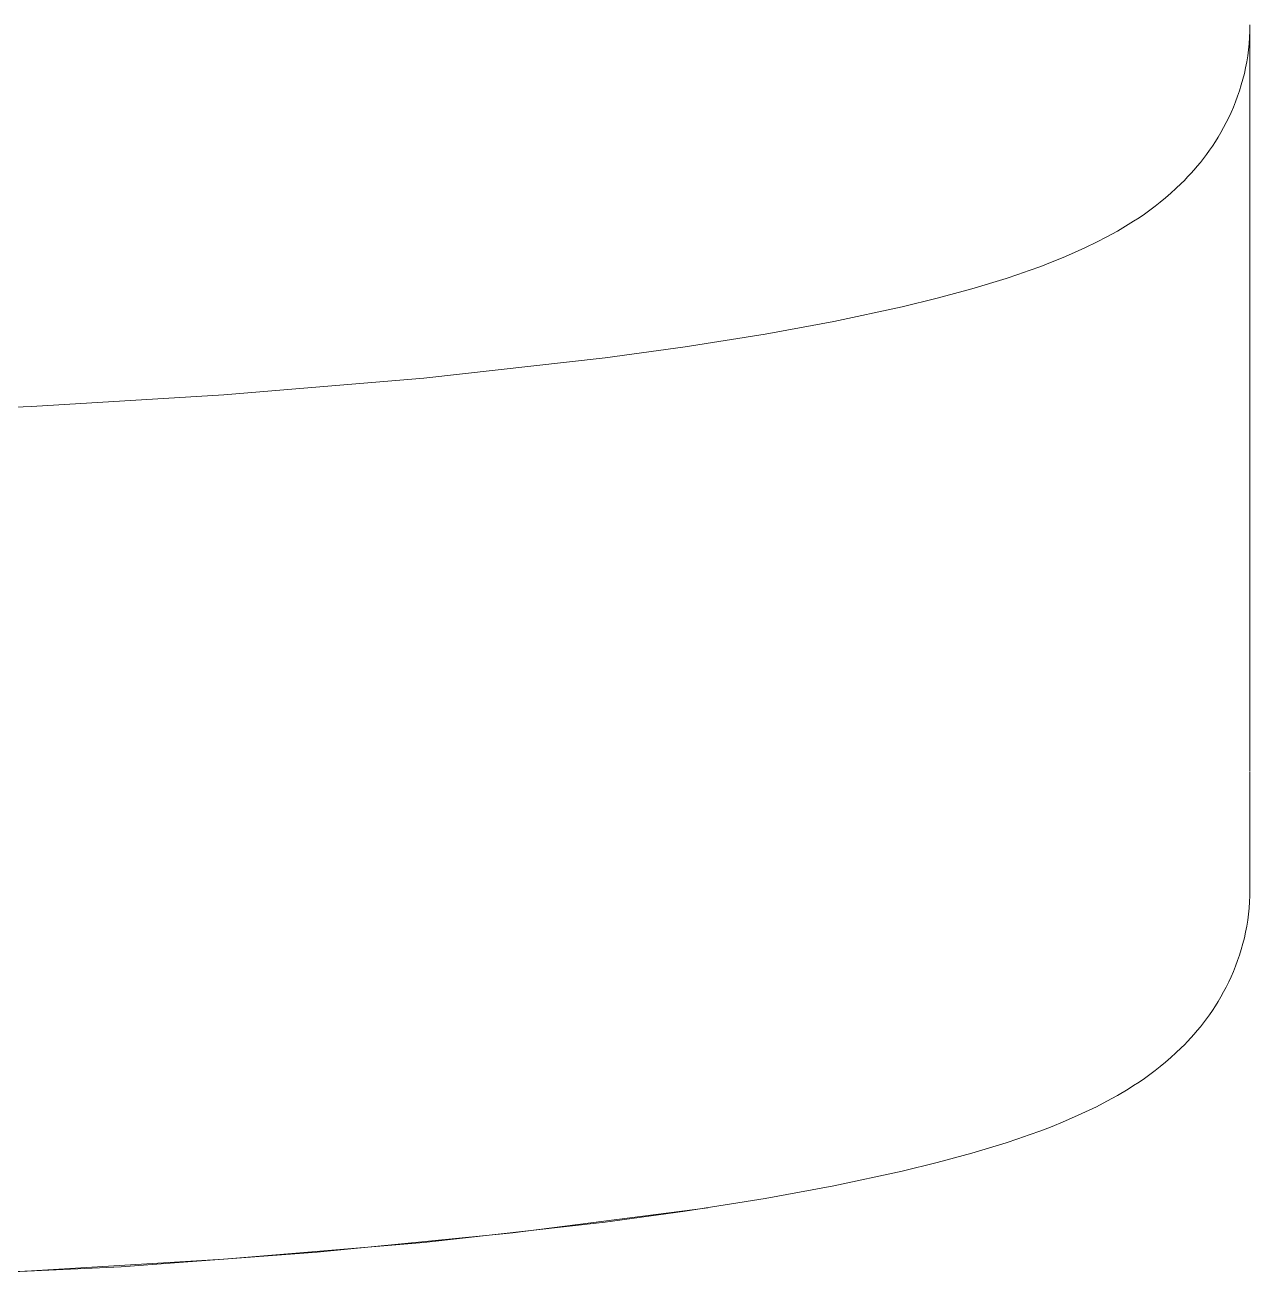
# Model space of a CAD drawing. Header units: millimetres. Extents: x -67 to 4862, y -244 to 3199.
# Drawn here: x 1305 to 1318.32, y 2664.34 to 2677.95 of the extents above; entities that cross this region are included whole.
import ezdxf

# ---------------------------------------------------------------- set-up
doc = ezdxf.new("R2010")
doc.units = ezdxf.units.MM
doc.layers.add('ZANO_R', color=7, linetype='Continuous', lineweight=0)

msp = doc.modelspace()

# ---------------------------------------------------------------- linework, layer by layer
at = {"layer": 'ZANO_R'}
for p, q in [((1318.324, 2677.95), (1318.323, 2677.881)), ((1318.324, 2669.832), (1318.324, 2677.95)), ((1318.32, 2677.814), (1318.315, 2677.746)), ((1318.323, 2677.881), (1318.32, 2677.814)), ((1318.308, 2677.68), (1318.3, 2677.614)), ((1318.315, 2677.746), (1318.308, 2677.68)), ((1318.289, 2677.549), (1318.277, 2677.485)), ((1318.3, 2677.614), (1318.289, 2677.549)), ((1318.263, 2677.421), (1318.247, 2677.359)), ((1318.277, 2677.485), (1318.263, 2677.421)), ((1318.211, 2677.235), (1318.19, 2677.175)), ((1318.23, 2677.297), (1318.211, 2677.235)), ((1318.247, 2677.359), (1318.23, 2677.297)), ((1318.168, 2677.115), (1318.144, 2677.057)), ((1318.19, 2677.175), (1318.168, 2677.115)), ((1318.119, 2676.999), (1318.093, 2676.942)), ((1318.144, 2677.057), (1318.119, 2676.999)), ((1318.037, 2676.833), (1318.008, 2676.781)), ((1318.066, 2676.887), (1318.037, 2676.833)), ((1318.093, 2676.942), (1318.066, 2676.887)), ((1317.978, 2676.73), (1317.948, 2676.681)), ((1318.008, 2676.781), (1317.978, 2676.73)), ((1317.884, 2676.586), (1317.852, 2676.541)), ((1317.916, 2676.633), (1317.884, 2676.586)), ((1317.948, 2676.681), (1317.916, 2676.633)), ((1317.75, 2676.413), (1317.716, 2676.373)), ((1317.785, 2676.455), (1317.75, 2676.413)), ((1317.818, 2676.497), (1317.785, 2676.455)), ((1317.852, 2676.541), (1317.818, 2676.497)), ((1317.646, 2676.296), (1317.61, 2676.259)), ((1317.681, 2676.334), (1317.646, 2676.296)), ((1317.716, 2676.373), (1317.681, 2676.334)), ((1317.519, 2676.17), (1317.462, 2676.119)), ((1317.574, 2676.224), (1317.519, 2676.17)), ((1317.61, 2676.259), (1317.574, 2676.224)), ((1317.348, 2676.023), (1317.291, 2675.978)), ((1317.406, 2676.07), (1317.348, 2676.023)), ((1317.462, 2676.119), (1317.406, 2676.07)), ((1317.175, 2675.893), (1317.117, 2675.853)), ((1317.233, 2675.934), (1317.175, 2675.893)), ((1317.291, 2675.978), (1317.233, 2675.934)), ((1317, 2675.778), (1316.884, 2675.708)), ((1317.058, 2675.814), (1317, 2675.778)), ((1317.117, 2675.853), (1317.058, 2675.814)), ((1316.768, 2675.645), (1316.654, 2675.585)), ((1316.884, 2675.708), (1316.768, 2675.645)), ((1316.414, 2675.474), (1316.292, 2675.421)), ((1316.534, 2675.528), (1316.414, 2675.474)), ((1316.654, 2675.585), (1316.534, 2675.528)), ((1316.047, 2675.323), (1315.922, 2675.277)), ((1316.17, 2675.371), (1316.047, 2675.323)), ((1316.292, 2675.421), (1316.17, 2675.371)), ((1315.672, 2675.193), (1315.297, 2675.079)), ((1315.797, 2675.234), (1315.672, 2675.193)), ((1315.922, 2675.277), (1315.797, 2675.234)), ((1315.297, 2675.079), (1314.92, 2674.976)), ((1314.92, 2674.976), (1314.54, 2674.883)), ((1314.54, 2674.883), (1313.796, 2674.724)), ((1313.796, 2674.724), (1313.048, 2674.586)), ((1313.048, 2674.586), (1312.179, 2674.448)), ((1312.179, 2674.448), (1311.308, 2674.328)), ((1311.308, 2674.328), (1309.335, 2674.108)), ((1309.335, 2674.108), (1307.16, 2673.926)), ((1307.16, 2673.926), (1305.067, 2673.799)), ((1305.067, 2673.799), (1303.906, 2673.746)), ((1318.324, 2669.828), (1318.324, 2668.544)), ((1318.324, 2668.543), (1318.323, 2668.475)), ((1318.32, 2668.407), (1318.315, 2668.34)), ((1318.323, 2668.475), (1318.32, 2668.407)), ((1318.308, 2668.274), (1318.3, 2668.208)), ((1318.315, 2668.34), (1318.308, 2668.274)), ((1318.289, 2668.143), (1318.277, 2668.079)), ((1318.3, 2668.208), (1318.289, 2668.143)), ((1318.263, 2668.015), (1318.247, 2667.953)), ((1318.277, 2668.079), (1318.263, 2668.015)), ((1318.23, 2667.891), (1318.211, 2667.829)), ((1318.247, 2667.953), (1318.23, 2667.891)), ((1318.168, 2667.709), (1318.144, 2667.651)), ((1318.19, 2667.769), (1318.168, 2667.709)), ((1318.211, 2667.829), (1318.19, 2667.769)), ((1318.119, 2667.593), (1318.093, 2667.536)), ((1318.144, 2667.651), (1318.119, 2667.593)), ((1318.037, 2667.427), (1318.008, 2667.375)), ((1318.066, 2667.481), (1318.037, 2667.427)), ((1318.093, 2667.536), (1318.066, 2667.481)), ((1317.978, 2667.324), (1317.948, 2667.275)), ((1318.008, 2667.375), (1317.978, 2667.324)), ((1317.884, 2667.18), (1317.852, 2667.135)), ((1317.916, 2667.227), (1317.884, 2667.18)), ((1317.948, 2667.275), (1317.916, 2667.227)), ((1317.785, 2667.049), (1317.75, 2667.007)), ((1317.818, 2667.091), (1317.785, 2667.049)), ((1317.852, 2667.135), (1317.818, 2667.091)), ((1317.646, 2666.89), (1317.61, 2666.853)), ((1317.681, 2666.928), (1317.646, 2666.89)), ((1317.716, 2666.967), (1317.681, 2666.928)), ((1317.75, 2667.007), (1317.716, 2666.967)), ((1317.519, 2666.764), (1317.462, 2666.713)), ((1317.574, 2666.818), (1317.519, 2666.764)), ((1317.61, 2666.853), (1317.574, 2666.818)), ((1317.348, 2666.617), (1317.291, 2666.571)), ((1317.406, 2666.664), (1317.348, 2666.617)), ((1317.462, 2666.713), (1317.406, 2666.664)), ((1317.175, 2666.486), (1317.117, 2666.447)), ((1317.233, 2666.528), (1317.175, 2666.486)), ((1317.291, 2666.571), (1317.233, 2666.528)), ((1317, 2666.371), (1316.884, 2666.302)), ((1317.058, 2666.408), (1317, 2666.371)), ((1317.117, 2666.447), (1317.058, 2666.408)), ((1316.768, 2666.238), (1316.654, 2666.179)), ((1316.884, 2666.302), (1316.768, 2666.238)), ((1316.414, 2666.067), (1316.292, 2666.015)), ((1316.534, 2666.122), (1316.414, 2666.067)), ((1316.654, 2666.179), (1316.534, 2666.122)), ((1316.17, 2665.965), (1316.047, 2665.917)), ((1316.292, 2666.015), (1316.17, 2665.965)), ((1315.797, 2665.828), (1315.672, 2665.787)), ((1315.922, 2665.871), (1315.797, 2665.828)), ((1316.047, 2665.917), (1315.922, 2665.871)), ((1315.297, 2665.673), (1314.92, 2665.57)), ((1315.672, 2665.787), (1315.297, 2665.673)), ((1314.92, 2665.57), (1314.54, 2665.477)), ((1314.54, 2665.477), (1313.796, 2665.318)), ((1313.796, 2665.318), (1313.048, 2665.18)), ((1313.048, 2665.18), (1312.179, 2665.042)), ((1312.425, 2665.077), (1310.303, 2664.808)), ((1312.179, 2665.042), (1311.308, 2664.922)), ((1311.308, 2664.922), (1309.335, 2664.702)), ((1310.303, 2664.808), (1308.175, 2664.595)), ((1308.175, 2664.595), (1306.042, 2664.438)), ((1309.335, 2664.702), (1307.16, 2664.52)), ((1306.042, 2664.438), (1303.906, 2664.337)), ((1307.16, 2664.52), (1305.067, 2664.393)), ((1305.067, 2664.393), (1303.906, 2664.34))]:
    msp.add_line(p, q, dxfattribs=at)

doc.saveas('drawing.dxf')
